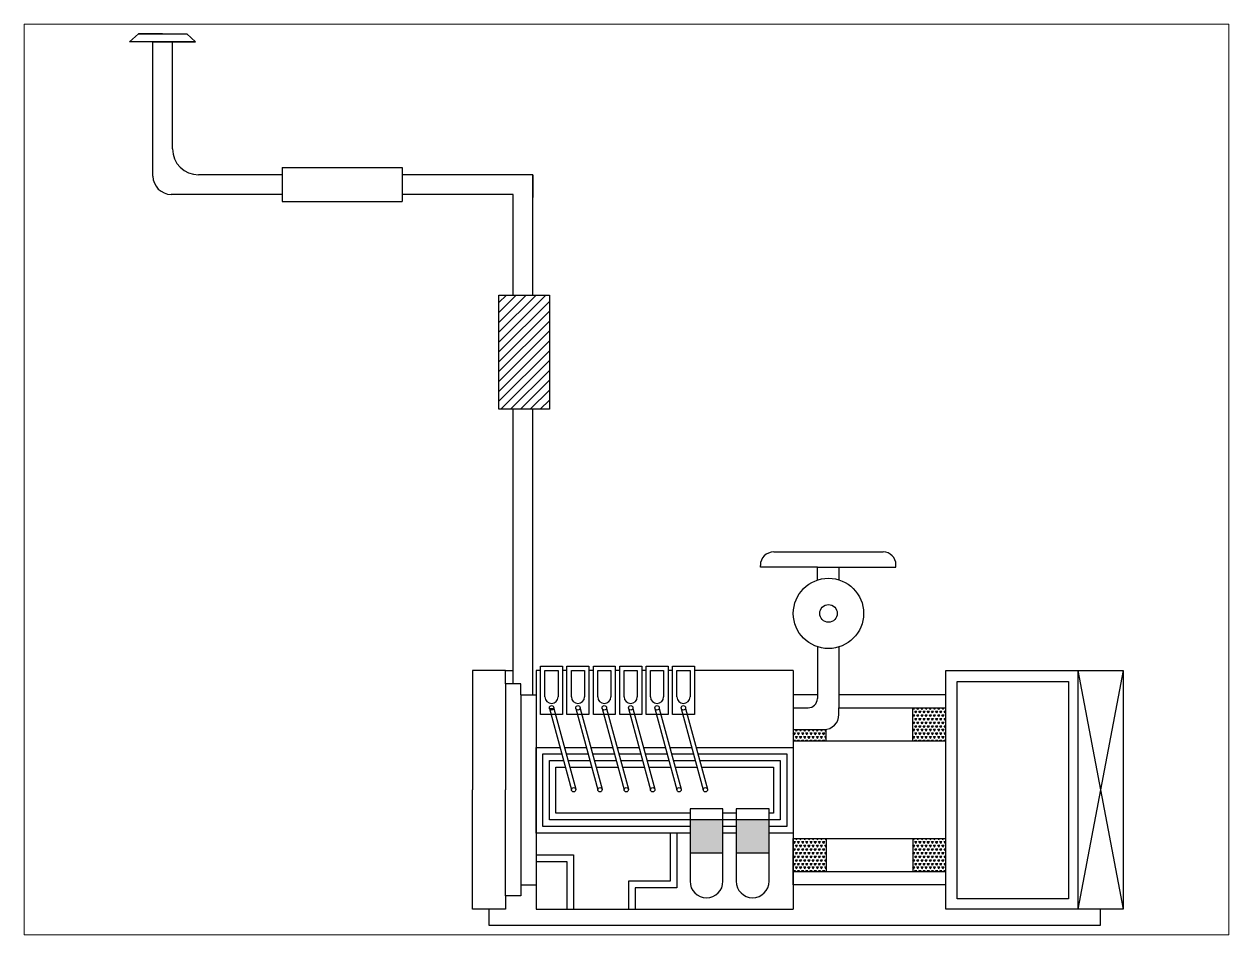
# Paper-space layout 'Layout1' of a CAD drawing. Header units: millimetres. Extents: x 0 to 258, y 0 to 195.
# The model-space entities are those that its viewports show. They can reach past a viewport. Long polylines and large blocks are cut down to what shows.
import ezdxf

# ---------------------------------------------------------------- set-up
doc = ezdxf.new("R2010")
doc.units = ezdxf.units.MM
pattern_1 = [(60, (2621.438, -31.545), (-9.525, 16.49778), [9.525, -9.525]), (120, (2621.438, -31.545), (-19.05, 1e-08), [9.525, -9.525]), (0, (2616.676, -23.296), (9.525, 16.49778), [9.525, -9.525])]

msp = doc.modelspace()

# ---------------------------------------------------------------- hatches: boundary and pattern name
h = msp.add_hatch()
h.set_pattern_fill('ANSI31', color=256, scale=10)
h.set_pattern_definition([(45, (2621.438, -31.545), (-22.45064, 22.45064), [])])
h.paths.add_polyline_path([(1781.4, 708.5), (2011.4, 708.5), (2011.4, 1228.5), (1781.4, 1228.5)])
h = msp.add_hatch()
h.set_pattern_fill('TRIANG', color=256, scale=2)
h.set_pattern_definition(pattern_1)
h.paths.add_polyline_path([(3665.6, -651.5), (3665.6, -750.5), (3665.6, -801.5), (3815.6, -801.5), (3815.6, -651.5)])
h = msp.add_hatch()
h.set_pattern_fill('TRIANG', color=256, scale=2)
h.set_pattern_definition(pattern_1)
h.paths.add_polyline_path([(3271.4, -801.5), (3271.4, -749.6, -0.04025), (3260.4, -750.5), (3121.4, -750.5), (3121.4, -801.5)])
h = msp.add_hatch(color=256)
h.dxf.hatch_style = 1
h.paths.add_polyline_path([(3011.4, -1161.5), (2861.4, -1161.5), (2861.4, -1311.5), (3011.4, -1311.5)])
h.paths.add_polyline_path([(2801.4, -1161.5), (2651.4, -1161.5), (2651.4, -1311.5), (2801.4, -1311.5)])
h = msp.add_hatch()
h.set_pattern_fill('TRIANG', color=256, scale=2)
h.set_pattern_definition(pattern_1)
h.paths.add_polyline_path([(3271.4, -1247.1), (3121.4, -1247.1), (3121.4, -1397.1), (3271.4, -1397.1)])
h = msp.add_hatch()
h.set_pattern_fill('TRIANG', color=256, scale=2)
h.set_pattern_definition(pattern_1)
h.paths.add_polyline_path([(3665.6, -1397.1), (3815.6, -1397.1), (3815.6, -1247.1), (3665.6, -1247.1)])

# ---------------------------------------------------------------- linework, layer by layer
for p, q in [((141.4, 2418.5), (101.4, 2382)), ((251.4, 2418.5), (141.4, 2418.5)), ((141.4, 2418.5), (361.4, 2418.5)), ((361.4, 2418.5), (401.4, 2382)), ((401.4, 2382), (101.4, 2382)), ((207.5, 1770), (207.5, 2382)), ((207.5, 2382), (296.5, 2382)), ((252, 2382), (401.4, 2382)), ((296.5, 1894.4), (296.5, 2382)), ((795, 1775.8), (415.1, 1775.8)), ((795, 1808.5), (1341.4, 1808.5)), ((795, 1808.5), (795, 1775.8)), ((795, 1775.8), (795, 1686.8)), ((1341.4, 1808.5), (1341.4, 1654.1)), ((1846.4, 1775.7), (1341.4, 1775.7)), ((1935.4, 1775.8), (1846.4, 1775.7)), ((1935.4, 1686.8), (1935.4, 1775.8)), ((1935.4, 1775.8), (1935.4, 1672.9)), ((795, 1686.8), (290.6, 1686.8)), ((795, 1686.8), (795, 1654.1)), ((795, 1654.1), (1341.4, 1654.1)), ((1846.4, 1686.8), (1341.4, 1686.8)), ((1846.4, 1228.5), (1846.4, 1686.8)), ((1935.4, 1228.5), (1935.4, 1686.8)), ((1846.4, -541.5), (1846.4, 708.5)), ((1935.4, -591.5), (1935.4, 708.5)), ((3032.5, 58.5), (3529.9, 58.5)), ((2971.4, -11.5), (2971.4, -2.6)), ((3230.8, -11.5), (2971.4, -11.5)), ((3230.8, -69.8), (3230.8, -11.5)), ((3230.8, -11.5), (3329.2, -11.5)), ((3329.2, -11.5), (3329.2, -68.8)), ((3329.2, -11.5), (3588.6, -11.5)), ((3588.6, -11.5), (3588.6, -0.2)), ((3230.8, -373.3), (3230.8, -591.5)), ((3329.2, -374.3), (3329.2, -651.5)), ((1811.4, -480.9), (1661.4, -480.9)), ((1661.4, -480.9), (1661.4, -1024.3)), ((1811.4, -541.5), (1811.4, -480.9)), ((1811.4, -480.9), (1846.4, -480.9)), ((1951.4, -480.9), (1951.4, -1567.7)), ((1971.4, -480.9), (1951.4, -480.9)), ((1991.4, -481.5), (2051.4, -481.5)), ((1991.4, -601.5), (1991.4, -481.5)), ((2051.4, -481.5), (2051.4, -601.5)), ((2091.4, -480.9), (2071.4, -480.9)), ((2111.4, -481.5), (2171.4, -481.5)), ((2111.4, -601.5), (2111.4, -481.5)), ((2171.4, -481.5), (2171.4, -601.5)), ((2211.4, -480.9), (2191.4, -480.9)), ((2231.4, -481.5), (2291.4, -481.5)), ((2231.4, -601.5), (2231.4, -481.5)), ((2291.4, -481.5), (2291.4, -601.5)), ((2331.4, -480.9), (2311.4, -480.9)), ((2351.4, -481.5), (2411.4, -481.5)), ((2351.4, -601.5), (2351.4, -481.5)), ((2411.4, -481.5), (2411.4, -601.5)), ((2451.4, -480.9), (2431.4, -480.9)), ((2471.4, -481.5), (2531.4, -481.5)), ((2471.4, -601.5), (2471.4, -481.5)), ((2531.4, -481.5), (2531.4, -601.5)), ((2571.4, -480.9), (2551.4, -480.9)), ((2591.4, -481.5), (2651.4, -481.5)), ((2591.4, -601.5), (2591.4, -481.5)), ((2651.4, -481.5), (2651.4, -601.5)), ((3121.4, -480.9), (2671.4, -480.9)), ((3121.4, -480.9), (3121.4, -1567.7)), ((4416.3, -480.9), (4623, -480.9)), ((4416.3, -480.9), (4623, -1567.7)), ((4623, -480.9), (4416.3, -1567.7)), ((4623, -480.9), (4623, -1567.7)), ((1881.4, -541.5), (1811.4, -541.5)), ((1811.4, -541.5), (1811.4, -1024.3)), ((1881.4, -591.5), (1881.4, -541.5)), ((1881.4, -591.5), (1881.4, -1457.1)), ((1881.4, -591.5), (1951.4, -591.5)), ((3121.4, -591.5), (3121.4, -651.5)), ((3230.8, -591.5), (3121.4, -591.5)), ((3230.8, -591.5), (3230.8, -609.5)), ((3815.6, -591.5), (3329.2, -591.5)), ((2011.8, -654.3), (2111.4, -1024.3)), ((2011.8, -654.3), (2031.1, -654.3)), ((2031.1, -654.3), (2131.1, -1021.7)), ((2131.8, -654.3), (2231.4, -1024.3)), ((2151.1, -654.3), (2251.1, -1021.7)), ((2251.8, -654.3), (2351.4, -1024.3)), ((2271.1, -654.3), (2371.1, -1021.7)), ((2371.8, -654.3), (2471.4, -1024.3)), ((2391.1, -654.3), (2491.1, -1021.7)), ((2491.8, -654.3), (2591.4, -1024.3)), ((2511.1, -654.3), (2611.1, -1021.7)), ((2611.8, -654.3), (2711.4, -1024.3)), ((2631.1, -654.3), (2731.1, -1021.7)), ((3121.4, -651.5), (3188.8, -651.5)), ((3121.4, -651.5), (3121.4, -801.5)), ((3329.2, -681.7), (3329.2, -651.5)), ((3329.2, -651.5), (3815.6, -651.5)), ((3665.6, -750.5), (3665.6, -651.5)), ((3121.4, -750.5), (3260.4, -750.5)), ((3271.4, -801.5), (3271.4, -750.5)), ((3665.6, -801.5), (3665.6, -750.5)), ((3121.4, -801.5), (3815.6, -801.5)), ((3121.4, -801.5), (3121.4, -1247.1)), ((1661.4, -1567.7), (1661.4, -1024.3)), ((1811.4, -1507.1), (1811.4, -1024.3)), ((2801.4, -1111.5), (2651.4, -1111.5)), ((2651.4, -1111.5), (2651.4, -1441.5)), ((2801.4, -1441.5), (2801.4, -1111.5)), ((3011.4, -1111.5), (2861.4, -1111.5)), ((2861.4, -1111.5), (2861.4, -1441.5)), ((3011.4, -1441.5), (3011.4, -1111.5)), ((2561.4, -1221.5), (2561.4, -1441.5)), ((2591.4, -1221.5), (2591.4, -1471.5)), ((3121.4, -1397.1), (3121.4, -1247.1)), ((3121.4, -1247.1), (3815.6, -1247.1)), ((3271.4, -1247.1), (3271.4, -1397.1)), ((3665.6, -1247.1), (3665.6, -1397.1)), ((2651.4, -1311.5), (2801.4, -1311.5)), ((2861.4, -1311.5), (3011.4, -1311.5)), ((1951.4, -1321.5), (2121.4, -1321.5)), ((1951.4, -1351.5), (2091.4, -1351.5)), ((2091.4, -1351.5), (2091.4, -1567.7)), ((2121.4, -1321.5), (2121.4, -1567.7)), ((3121.4, -1457.1), (3121.4, -1397.1)), ((3121.4, -1397.1), (3815.6, -1397.1)), ((1881.4, -1457.1), (1951.4, -1457.1)), ((1881.4, -1457.1), (1881.4, -1507.1)), ((2561.4, -1441.5), (2371.4, -1441.5)), ((2371.4, -1441.5), (2371.4, -1567.7)), ((2591.4, -1471.5), (2401.4, -1471.5)), ((2401.4, -1471.5), (2401.4, -1567.7)), ((3815.6, -1457.1), (3121.4, -1457.1)), ((1881.4, -1507.1), (1811.4, -1507.1)), ((1811.4, -1507.1), (1811.4, -1567.7)), ((1811.4, -1567.7), (1661.4, -1567.7)), ((1736.4, -1567.7), (1736.4, -1641.5)), ((1951.4, -1567.7), (3121.4, -1567.7)), ((4623, -1567.7), (4416.3, -1567.7)), ((4519.6, -1641.5), (4519.6, -1567.7)), ((1736.4, -1641.5), (4519.6, -1641.5))]:
    msp.add_line(p, q)
for points in [[(1781.4, 1228.5), (2011.4, 1228.5), (2011.4, 708.5), (1781.4, 708.5)], [(1971.4, -461.5), (2071.4, -461.5), (2071.4, -681.5), (1971.4, -681.5)], [(2091.4, -461.5), (2191.4, -461.5), (2191.4, -681.5), (2091.4, -681.5)], [(2211.4, -461.5), (2311.4, -461.5), (2311.4, -681.5), (2211.4, -681.5)], [(2331.4, -461.5), (2431.4, -461.5), (2431.4, -681.5), (2331.4, -681.5)], [(2451.4, -461.5), (2551.4, -461.5), (2551.4, -681.5), (2451.4, -681.5)], [(2571.4, -461.5), (2671.4, -461.5), (2671.4, -681.5), (2571.4, -681.5)], [(3815.6, -480.9), (4416.3, -480.9), (4416.3, -1567.7), (3815.6, -1567.7)], [(3866.4, -531.6), (4373.4, -531.6), (4373.4, -1521), (3866.4, -1521)]]:
    msp.add_lwpolyline(points, close=True)
for points in [[(2651.4, -1221.5), (1951.4, -1221.5), (1951.4, -831.5), (2059.5, -831.5)], [(2651.4, -1191.5), (1981.4, -1191.5), (1981.4, -861.5), (2067.6, -861.5)], [(2079.3, -831.5), (2179.5, -831.5)], [(2087.5, -861.5), (2187.6, -861.5)], [(2199.3, -831.5), (2299.5, -831.5)], [(2207.5, -861.5), (2307.6, -861.5)], [(2319.3, -831.5), (2419.5, -831.5)], [(2327.5, -861.5), (2427.6, -861.5)], [(2439.3, -831.5), (2539.5, -831.5)], [(2447.5, -861.5), (2547.6, -861.5)], [(2559.3, -831.5), (2659.5, -831.5)], [(2567.5, -861.5), (2667.6, -861.5)], [(2679.3, -831.5), (3121.4, -831.5), (3121.4, -1221.5), (3011.4, -1221.5)], [(2687.5, -861.5), (3091.4, -861.5), (3091.4, -1191.5), (3011.4, -1191.5)], [(2695.7, -891.5), (3061.4, -891.5), (3061.4, -1161.5), (2011.4, -1161.5), (2011.4, -891.5), (2075.7, -891.5)], [(2651.4, -1131.5), (2041.4, -1131.5), (2041.4, -921.5), (2083.8, -921.5)], [(2095.7, -891.5), (2195.7, -891.5)], [(2103.8, -921.5), (2203.8, -921.5)], [(2215.7, -891.5), (2315.7, -891.5)], [(2223.8, -921.5), (2323.8, -921.5)], [(2335.7, -891.5), (2435.7, -891.5)], [(2343.8, -921.5), (2443.8, -921.5)], [(2455.7, -891.5), (2555.7, -891.5)], [(2463.8, -921.5), (2563.8, -921.5)], [(2575.7, -891.5), (2675.7, -891.5)], [(2583.8, -921.5), (2683.8, -921.5)], [(2703.8, -921.5), (3031.4, -921.5), (3031.4, -1131.5), (3011.4, -1131.5)], [(2861.4, -1131.5), (2801.4, -1131.5)], [(2861.4, -1191.5), (2801.4, -1191.5)], [(2861.4, -1221.5), (2801.4, -1221.5)]]:
    msp.add_lwpolyline(points)
for centre, radius in [((3281.4, -221.5), 160), ((3281.4, -221.5), 40), ((2021.4, -651.5), 10), ((2141.4, -651.5), 10), ((2261.4, -651.5), 10), ((2381.4, -651.5), 10), ((2501.4, -651.5), 10), ((2621.4, -651.5), 10), ((2121.4, -1024.3), 10), ((2241.4, -1024.3), 10), ((2361.4, -1024.3), 10), ((2481.4, -1024.3), 10), ((2601.4, -1024.3), 10), ((2721.4, -1024.3), 10)]:
    msp.add_circle(centre, radius)
for centre, radius, start, end in [((415.1, 1894.4), 118.6, 180, 269.9954), ((290.6, 1770), 83.2, 180, 270), ((3032.5, -2.6), 61, 90, 180), ((3529.9, -0.2), 58.7, 0, 90), ((2021.4, -601.5), 30, 180, 0), ((2141.4, -601.5), 30, 180, 0), ((2261.4, -601.5), 30, 180, 0), ((2381.4, -601.5), 30, 180, 0), ((2501.4, -601.5), 30, 180, 0), ((2621.4, -601.5), 30, 180, 0), ((3188.8, -609.5), 42, 270, 0), ((3260.4, -681.7), 68.7, 270, 0), ((2726.4, -1441.5), 75, 180, 0), ((2936.4, -1441.5), 75, 180, 0)]:
    msp.add_arc(centre, radius, start, end)

psp = doc.layouts.get("Layout1")

# ---------------------------------------------------------------- viewports
at = {"layer": '0'}
psp.add_viewport(center=(128.89, 97.7), size=(257.38, 194.7236), view_center_point=(2362.22, 388.46), view_height=4147.9422, dxfattribs=at)

doc.saveas('drawing.dxf')
